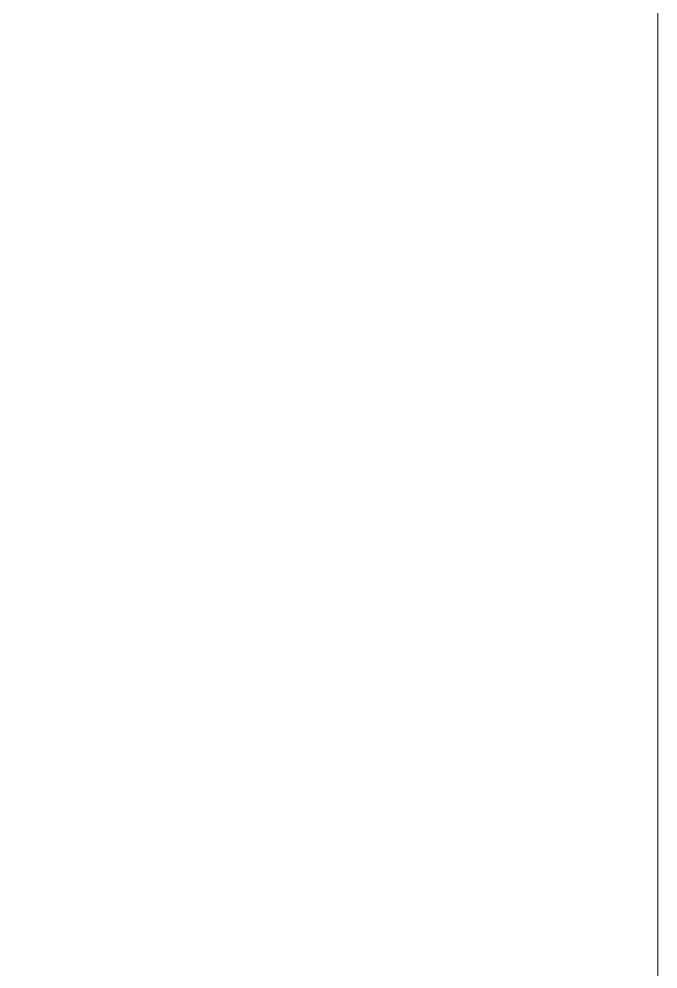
# Model space of a CAD drawing. Header units: metres. Extents: x 113 to 2416, y -346 to 476.
# Drawn here: x 285.783 to 286.125, y -154.981 to -154.472 of the extents above; entities that cross this region are included whole.
import ezdxf

# ---------------------------------------------------------------- set-up
doc = ezdxf.new("R2010")
doc.units = ezdxf.units.M
doc.layers.add('A-WALL', color=250, linetype='Continuous', lineweight=20)
doc.layers.add('SE-4', color=254, linetype='Continuous', lineweight=0)

msp = doc.modelspace()

# ---------------------------------------------------------------- hatches: boundary and pattern name
at = {"layer": 'SE-4', "true_color": 0xffffff}
h = msp.add_hatch(dxfattribs=at)
h.set_pattern_fill('ANGLE')
h.set_pattern_definition([(0, (-89.081, -159.293), (0, 6.985), [5.08, -1.905]), (90, (-89.081, -159.293), (-6.985, 4e-16), [5.08, -1.905])])
h.paths.add_polyline_path([(294.97551, -157.26363, -0.285116), (294.9829, -157.25858, -0.03215), (294.59252, -157.25116), (294.59157, -157.24753, 0.339617), (294.58337, -157.24123), (294.43838, -157.24123, 0.094509), (294.56138, -157.54191), (294.63893, -157.54189), (294.88125, -157.54189, -0.170993)])
h.paths.add_polyline_path([(294.46335, -156.92962), (294.36525, -156.92962), (294.25596, -156.92962), (294.25596, -157.23196, 0.414214), (294.26445, -157.24044), (294.43231, -157.24044, 0.368207), (294.44069, -157.2333), (294.45086, -157.17012, -0.368207), (294.45924, -157.16298), (294.45953, -157.16298, 0.420302), (294.46802, -157.15431)])
h.paths.add_polyline_path([(294.359, -156.97574, -0.322429), (294.35725, -156.97398, -0.08097), (294.35725, -156.936, -0.322429), (294.359, -156.93424, -0.08097), (294.39699, -156.93424, -0.322429), (294.39874, -156.936, -0.011117), (294.39947, -156.94119), (294.40994, -156.94119, -0.414214), (294.41312, -156.94438), (294.41312, -156.9656, -0.414214), (294.40994, -156.96878), (294.39947, -156.96878, -0.011117), (294.39874, -156.97398, -0.322429), (294.39699, -156.97574, -0.08097)], flags=16)
h.paths.add_polyline_path([(294.47054, -156.87126), (294.36525, -156.87126), (294.26061, -156.87126, 0.382734), (294.23424, -156.89491), (294.23083, -156.92609, 0.44641), (294.234, -156.92962), (294.36525, -156.92962), (294.49715, -156.92962, 0.44641), (294.50031, -156.92609), (294.49691, -156.89491, 0.382734)])
h.paths.add_polyline_path([(294.41312, -156.94438, 0.414214), (294.40994, -156.94119), (294.36325, -156.94119, 0.414214), (294.36007, -156.94438), (294.36007, -156.9656, 0.414214), (294.36325, -156.96878), (294.40994, -156.96878, 0.414214), (294.41312, -156.9656)], flags=0)
h.paths.add_polyline_path([(294.43838, -157.24123), (294.3228, -157.24123, -0.12636), (294.31973, -157.24044), (294.31841, -157.24044), (294.4446, -157.5425), (294.44593, -157.54194), (294.56138, -157.54191, -0.094509)])
h.paths.add_polyline_path([(294.9991, -157.18938, 0.35703), (294.99286, -157.18428), (294.95335, -157.18428), (294.60287, -157.18428), (294.47179, -157.18428, -0.319026), (294.46678, -157.18072, 0.096799), (294.46284, -157.17396, 0.069627), (294.46099, -157.17302), (294.45611, -157.17302, 0.068034), (294.4543, -157.17393, 0.19844), (294.44923, -157.18866, -0.352094), (294.44859, -157.18983, 0.042191), (294.44843, -157.18992), (294.44768, -157.18992), (294.44069, -157.2333, -0.178254), (294.43782, -157.23842, 0.000828), (294.43838, -157.24123), (294.58337, -157.24123, -0.339617), (294.59157, -157.24753), (294.59252, -157.25116, 0.032182), (294.98329, -157.25856), (294.98839, -157.25856, 0.353948), (294.99877, -157.25016, 0.102644)])
h.paths.add_polyline_path([(295.00033, -157.16249, 0.283121), (294.99085, -157.15666), (294.55101, -157.15666, 0.414214), (294.54889, -157.15878), (294.54889, -157.17045, 0.414214), (294.55207, -157.17364), (295.00163, -157.17364, 0.414214), (295.00375, -157.17151), (295.00375, -157.16928)])
h.paths.add_polyline_path([(295.00047, -157.13785, 0.22662), (294.99526, -157.13271, 0.090321), (294.95994, -157.12376, -0.038866), (294.85089, -157.13225), (294.68114, -157.13225, -0.022858), (294.51179, -157.12409, 0.313873), (294.50832, -157.12907), (294.50832, -157.14817), (294.54269, -157.14817), (295.00118, -157.14817, 0.520081), (295.00318, -157.14532)])
h.paths.add_polyline_path([(294.95994, -157.12376, 0.018366), (294.51324, -157.12377, 0.070316), (294.51179, -157.12409, 0.022858), (294.68114, -157.13225), (294.85089, -157.13225, 0.038866)])
h.paths.add_polyline_path([(294.54712, -157.14934, -0.284168), (294.54902, -157.14817), (294.54269, -157.14817), (294.50832, -157.14817), (294.50832, -157.18215, 0.414214), (294.51044, -157.18428), (294.5277, -157.18428, 0.284168), (294.53055, -157.18252)])
h.paths.add_polyline_path([(294.63121, -157.17364), (294.53498, -157.17364), (294.53055, -157.18252, -0.284168), (294.5277, -157.18428), (294.60287, -157.18428), (294.65339, -157.18428, -0.230009)], flags=17)
h.paths.add_polyline_path([(294.87862, -157.17364), (294.6753, -157.17364, -0.227447), (294.65339, -157.18428), (294.9008, -157.18428, -0.230009)], flags=17)
h.paths.add_polyline_path([(294.50832, -157.17302), (294.46099, -157.17302, -0.069627), (294.46284, -157.17396, -0.096799), (294.46678, -157.18072, 0.319026), (294.47179, -157.18428), (294.51044, -157.18428, -0.414214), (294.50832, -157.18215)], flags=17)
h.paths.add_polyline_path([(294.91409, -157.14817), (294.87399, -157.14817, 0.418345)])
h.paths.add_polyline_path([(293.28135, -154.97136), (293.28135, -154.81041), (293.17831, -154.81041), (293.17831, -154.97136)], flags=9)
h.paths.add_polyline_path([(293.14098, -155.32092), (293.14098, -155.15997), (293.03795, -155.15997), (293.03795, -155.32092)], flags=9)
h.paths.add_polyline_path([(293.00633, -156.02892), (293.00633, -155.90681), (292.9033, -155.90681), (292.9033, -156.02892)], flags=9)
h.paths.add_polyline_path([(291.00733, -156.42937), (291.6897, -156.42937), (291.6897, -156.04322), (291.00733, -156.04322)], flags=9)
h.paths.add_polyline_path([(290.61785, -155.82517), (291.69089, -155.82517), (291.69089, -155.57819), (290.61785, -155.57819)], flags=9)
h.paths.add_polyline_path([(290.94136, -155.41642), (291.62671, -155.41642), (291.62671, -155.16944), (290.94136, -155.16944)], flags=9)
h.paths.add_polyline_path([(291.10975, -154.54528), (291.86668, -154.54528), (291.86668, -154.15913), (291.10975, -154.15913)], flags=9)
h.paths.add_polyline_path([(284.71598, -155.55417), (286.27214, -155.55417), (286.27214, -155.3072), (284.71598, -155.3072)], flags=9)
h.paths.add_polyline_path([(285.16331, -156.11327), (286.27214, -156.11327), (286.27214, -155.86629), (285.16331, -155.86629)], flags=9)
h.paths.add_polyline_path([(285.19611, -155.75129), (286.27214, -155.75129), (286.27214, -155.50432), (285.19611, -155.50432)], flags=9)
h.paths.add_polyline_path([(285.44187, -154.40253), (286.29722, -154.40253), (286.29722, -154.01638), (285.44187, -154.01638)], flags=9)
h.paths.add_polyline_path([(285.55596, -153.62858), (286.24131, -153.62858), (286.24131, -153.24244), (285.55596, -153.24244)], flags=9)
h.paths.add_polyline_path([(281.83466, -155.54986), (283.39931, -155.54986), (283.39931, -154.60736), (281.83466, -154.60736)], flags=9)

# ---------------------------------------------------------------- linework, layer by layer
at = {"layer": 'A-WALL'}
msp.add_line((286.12493, -154.17322), (286.12493, -156.42824), dxfattribs=at)

doc.saveas('drawing.dxf')
